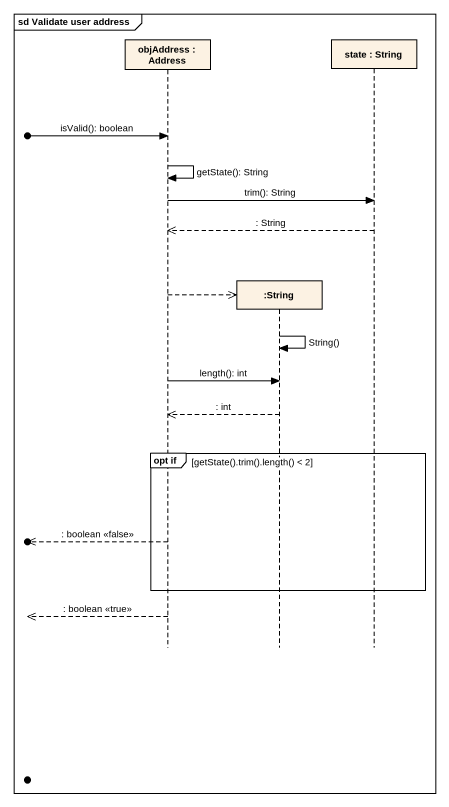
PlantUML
@startuml
mainframe sd Validate user address
hide footbox
participant "objAddress : Address" as objAddress
participant ":String" as String
participant "state : String" as state_

[o-> objAddress : isValid(): boolean
objAddress -> objAddress : getState(): String
objAddress -> state_ : trim(): String
state_ -->> objAddress : : String
objAddress -->> String **
String -> String : String()
objAddress -> String : length(): int
String -->> objAddress : : int
group opt if [getState().trim().length() < 2]
  [o<<-- objAddress : : boolean <<false>>
end
[o<<-- objAddress : : boolean <<true>>
@enduml
